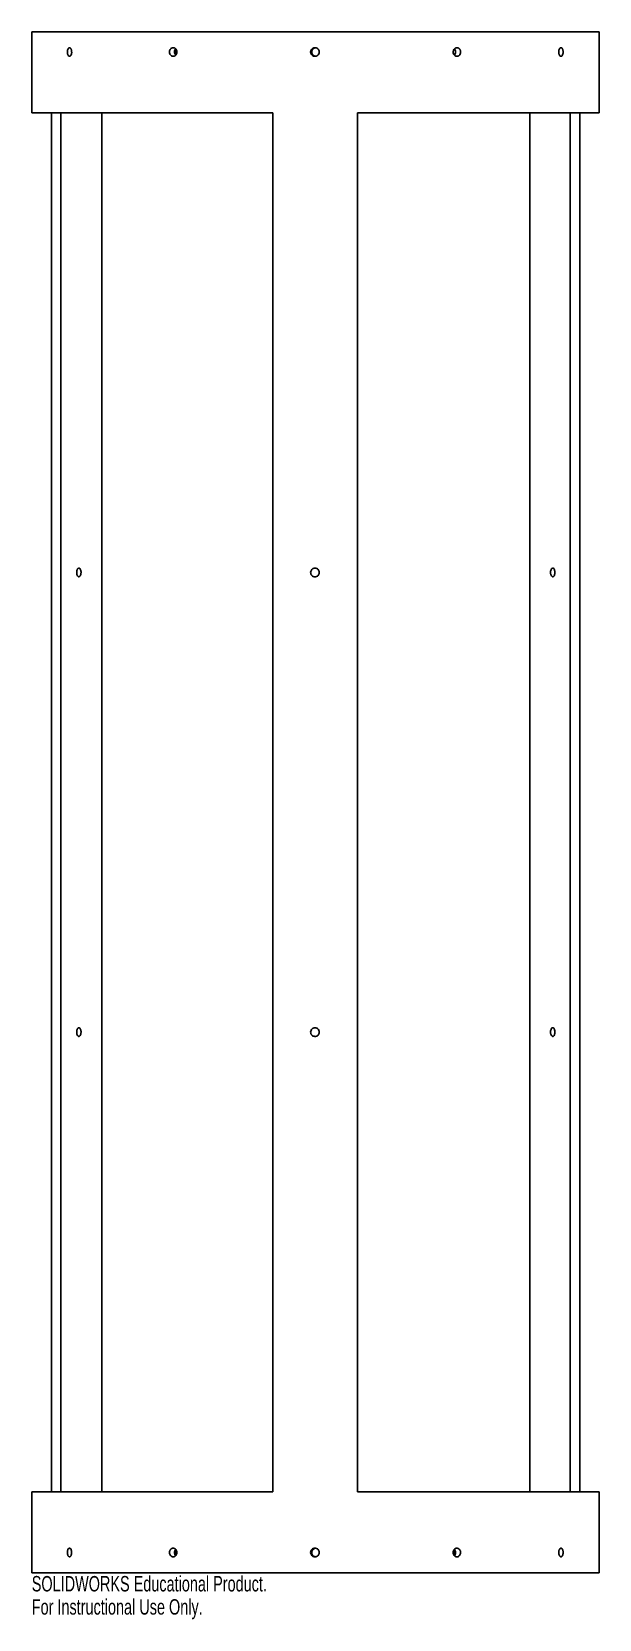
# Model space of a CAD drawing. Header units: inches. Extents: x -3.5 to 3.5, y -10.1 to 9.5.
import ezdxf

# ---------------------------------------------------------------- set-up
doc = ezdxf.new("R2010")
doc.units = ezdxf.units.IN
doc.header["$MEASUREMENT"] = 0
doc.styles.add('SLDTEXTSTYLE0', font='TXT', dxfattribs={"width": 0.7})

msp = doc.modelspace()

# ---------------------------------------------------------------- linework, layer by layer
at = {"color": 7, "linetype": 'Continuous', "lineweight": 25}
for p, q in [((-3.5, 9.505), (-3.5, 9.308)), ((-3.5, 9.505), (3.5, 9.505)), ((3.5, 9.308), (3.5, 9.505)), ((-3.5, 9.202), (-3.5, 8.505)), ((3.5, 8.505), (3.5, 9.202)), ((-0.525, 8.505), (-3.5, 8.505)), ((-3.256, 8.505), (-3.256, -8.505)), ((-3.14, 8.505), (-3.14, -8.505)), ((-2.636, 8.505), (-2.636, -8.505)), ((-0.525, 8.505), (-0.525, -8.505)), ((3.5, 8.505), (0.517, 8.505)), ((0.517, 8.505), (0.517, -8.505)), ((2.642, 8.505), (2.642, -8.505)), ((3.143, 8.505), (3.143, -8.505)), ((3.259, 8.505), (3.259, -8.505)), ((-3.5, -8.505), (-3.5, -9.202)), ((-0.525, -8.505), (-3.5, -8.505)), ((3.5, -8.505), (0.517, -8.505)), ((3.5, -9.202), (3.5, -8.505)), ((-3.5, -9.307), (-3.5, -9.505)), ((3.5, -9.505), (3.5, -9.307)), ((-3.5, -9.505), (3.5, -9.505))]:
    msp.add_line(p, q, dxfattribs=at)
for points, knots in [([(-3.5, 9.308), (-3.5, 9.308), (-3.5, 9.307), (-3.5, 9.306), (-3.5, 9.305), (-3.5, 9.303), (-3.5, 9.3), (-3.5, 9.298), (-3.5, 9.295), (-3.5, 9.292), (-3.5, 9.289), (-3.5, 9.285), (-3.5, 9.281), (-3.5, 9.277), (-3.5, 9.273), (-3.5, 9.268), (-3.5, 9.264), (-3.5, 9.26), (-3.5, 9.252), (-3.5, 9.238), (-3.5, 9.223), (-3.5, 9.212), (-3.5, 9.207), (-3.5, 9.203), (-3.5, 9.203), (-3.5, 9.202)], [0, 0, 0, 0, 0.0294716, 0.0589431, 0.0884147, 0.1178863, 0.1473579, 0.1768296, 0.2063013, 0.235773, 0.2652448, 0.2947167, 0.3241886, 0.3536606, 0.3831327, 0.4126048, 0.4420771, 0.4715494, 0.5010219, 0.5839415, 0.7498524, 0.8267537, 0.894087, 0.9518394, 1, 1, 1, 1]), ([(-3.031, 9.202), (-3.033, 9.202), (-3.035, 9.202), (-3.039, 9.202), (-3.04, 9.203), (-3.046, 9.206), (-3.049, 9.21), (-3.053, 9.218), (-3.054, 9.22), (-3.057, 9.226), (-3.058, 9.23), (-3.06, 9.24), (-3.061, 9.247), (-3.061, 9.259), (-3.06, 9.263), (-3.06, 9.27), (-3.059, 9.273), (-3.057, 9.284), (-3.055, 9.29), (-3.05, 9.297), (-3.049, 9.3), (-3.046, 9.303), (-3.044, 9.305), (-3.039, 9.308), (-3.035, 9.309), (-3.031, 9.308)], [0, 0, 0, 0, 0.0625, 0.0625, 0.125, 0.125, 0.25, 0.25, 0.3125, 0.3125, 0.375, 0.375, 0.5, 0.5, 0.5625, 0.5625, 0.625, 0.625, 0.75, 0.75, 0.8125, 0.8125, 0.875, 0.875, 1, 1, 1, 1]), ([(-3.031, 9.308), (-3.03, 9.308), (-3.029, 9.307), (-3.027, 9.306), (-3.025, 9.305), (-3.022, 9.303), (-3.02, 9.3), (-3.019, 9.298), (-3.017, 9.295), (-3.015, 9.292), (-3.014, 9.289), (-3.012, 9.285), (-3.011, 9.281), (-3.01, 9.277), (-3.009, 9.273), (-3.008, 9.268), (-3.008, 9.264), (-3.008, 9.26), (-3.007, 9.252), (-3.008, 9.238), (-3.012, 9.223), (-3.018, 9.212), (-3.023, 9.207), (-3.027, 9.203), (-3.03, 9.203), (-3.031, 9.202)], [0, 0, 0, 0, 0.0294716, 0.0589431, 0.0884147, 0.1178863, 0.1473579, 0.1768296, 0.2063013, 0.235773, 0.2652448, 0.2947167, 0.3241886, 0.3536606, 0.3831327, 0.4126048, 0.4420771, 0.4715494, 0.5010219, 0.5839415, 0.7498524, 0.8267537, 0.894087, 0.9518394, 1, 1, 1, 1]), ([(-1.75, 9.202), (-1.753, 9.202), (-1.757, 9.202), (-1.763, 9.202), (-1.766, 9.203), (-1.775, 9.206), (-1.781, 9.21), (-1.789, 9.218), (-1.791, 9.22), (-1.795, 9.226), (-1.796, 9.23), (-1.8, 9.24), (-1.802, 9.247), (-1.802, 9.259), (-1.801, 9.263), (-1.8, 9.27), (-1.799, 9.273), (-1.795, 9.284), (-1.791, 9.29), (-1.784, 9.297), (-1.781, 9.3), (-1.775, 9.303), (-1.772, 9.305), (-1.763, 9.308), (-1.757, 9.309), (-1.75, 9.308)], [0, 0, 0, 0, 0.0625, 0.0625, 0.125, 0.125, 0.25, 0.25, 0.3125, 0.3125, 0.375, 0.375, 0.5, 0.5, 0.5625, 0.5625, 0.625, 0.625, 0.75, 0.75, 0.8125, 0.8125, 0.875, 0.875, 1, 1, 1, 1]), ([(-1.75, 9.308), (-1.749, 9.308), (-1.746, 9.307), (-1.742, 9.306), (-1.739, 9.305), (-1.735, 9.303), (-1.732, 9.3), (-1.728, 9.298), (-1.725, 9.295), (-1.722, 9.292), (-1.72, 9.289), (-1.717, 9.285), (-1.715, 9.281), (-1.714, 9.277), (-1.712, 9.273), (-1.711, 9.268), (-1.71, 9.264), (-1.71, 9.26), (-1.709, 9.252), (-1.711, 9.238), (-1.718, 9.223), (-1.728, 9.212), (-1.736, 9.207), (-1.743, 9.203), (-1.748, 9.203), (-1.75, 9.202)], [0, 0, 0, 0, 0.0294716, 0.0589431, 0.0884147, 0.1178863, 0.1473579, 0.1768296, 0.2063013, 0.235773, 0.2652448, 0.2947167, 0.3241886, 0.3536606, 0.3831327, 0.4126048, 0.4420771, 0.4715494, 0.5010219, 0.5839415, 0.7498524, 0.8267537, 0.894087, 0.9518394, 1, 1, 1, 1]), ([(-1.724, 9.216), (-1.727, 9.22), (-1.734, 9.228), (-1.739, 9.244), (-1.74, 9.262), (-1.735, 9.279), (-1.729, 9.29), (-1.725, 9.294), (-1.725, 9.294)], [0, 0, 0, 0, 0.171961, 0.378892, 0.585797, 0.792681, 0.999579, 1, 1, 1, 1]), ([(-1.719, 9.285), (-1.72, 9.283), (-1.725, 9.275), (-1.728, 9.26), (-1.727, 9.242), (-1.723, 9.23), (-1.719, 9.225), (-1.719, 9.224)], [0, 0, 0, 0, 0.1490011, 0.419417, 0.6898107, 0.9601946, 1, 1, 1, 1]), ([(0, 9.202), (-0.004, 9.202), (-0.008, 9.202), (-0.015, 9.202), (-0.019, 9.203), (-0.03, 9.206), (-0.036, 9.21), (-0.045, 9.218), (-0.047, 9.22), (-0.052, 9.226), (-0.054, 9.23), (-0.058, 9.24), (-0.06, 9.247), (-0.06, 9.259), (-0.06, 9.263), (-0.058, 9.27), (-0.057, 9.273), (-0.052, 9.284), (-0.048, 9.29), (-0.039, 9.297), (-0.036, 9.3), (-0.029, 9.303), (-0.026, 9.305), (-0.015, 9.308), (-0.008, 9.309), (0, 9.308)], [0, 0, 0, 0, 0.0625, 0.0625, 0.125, 0.125, 0.25, 0.25, 0.3125, 0.3125, 0.375, 0.375, 0.5, 0.5, 0.5625, 0.5625, 0.625, 0.625, 0.75, 0.75, 0.8125, 0.8125, 0.875, 0.875, 1, 1, 1, 1]), ([(0, 9.308), (-0.006, 9.306), (-0.018, 9.304), (-0.032, 9.293), (-0.043, 9.278), (-0.047, 9.26), (-0.046, 9.242), (-0.039, 9.225), (-0.026, 9.212), (-0.012, 9.204), (-0.002, 9.203), (0.002, 9.203)], [0, 0, 0, 0, 0.115466, 0.230931, 0.346405, 0.46188, 0.577346, 0.692808, 0.808277, 0.923754, 1, 1, 1, 1]), ([(0, 9.308), (0.001, 9.308), (0.004, 9.307), (0.009, 9.306), (0.013, 9.305), (0.017, 9.303), (0.021, 9.3), (0.025, 9.298), (0.029, 9.295), (0.032, 9.292), (0.035, 9.289), (0.037, 9.285), (0.04, 9.281), (0.042, 9.277), (0.044, 9.273), (0.045, 9.268), (0.046, 9.264), (0.046, 9.26), (0.047, 9.252), (0.045, 9.238), (0.037, 9.223), (0.025, 9.212), (0.016, 9.207), (0.008, 9.203), (0.002, 9.203), (0, 9.202)], [0, 0, 0, 0, 0.0294716, 0.0589431, 0.0884147, 0.1178863, 0.1473579, 0.1768296, 0.2063013, 0.235773, 0.2652448, 0.2947167, 0.3241886, 0.3536606, 0.3831327, 0.4126048, 0.4420771, 0.4715494, 0.5010219, 0.5839415, 0.7498524, 0.8267537, 0.894087, 0.9518394, 1, 1, 1, 1]), ([(1.75, 9.202), (1.747, 9.202), (1.743, 9.202), (1.737, 9.202), (1.734, 9.203), (1.724, 9.206), (1.719, 9.21), (1.711, 9.218), (1.709, 9.22), (1.705, 9.226), (1.703, 9.23), (1.699, 9.24), (1.698, 9.247), (1.698, 9.259), (1.698, 9.263), (1.7, 9.27), (1.701, 9.273), (1.705, 9.284), (1.709, 9.29), (1.716, 9.297), (1.719, 9.3), (1.724, 9.303), (1.727, 9.305), (1.737, 9.308), (1.743, 9.309), (1.75, 9.308)], [0, 0, 0, 0, 0.0625, 0.0625, 0.125, 0.125, 0.25, 0.25, 0.3125, 0.3125, 0.375, 0.375, 0.5, 0.5, 0.5625, 0.5625, 0.625, 0.625, 0.75, 0.75, 0.8125, 0.8125, 0.875, 0.875, 1, 1, 1, 1]), ([(1.713, 9.294), (1.713, 9.293), (1.718, 9.289), (1.724, 9.278), (1.728, 9.26), (1.727, 9.242), (1.722, 9.227), (1.715, 9.219), (1.713, 9.217)], [0, 0, 0, 0, 0.034206, 0.239153, 0.444104, 0.649038, 0.853964, 1, 1, 1, 1]), ([(1.75, 9.308), (1.751, 9.308), (1.754, 9.307), (1.758, 9.306), (1.761, 9.305), (1.765, 9.303), (1.768, 9.3), (1.772, 9.298), (1.775, 9.295), (1.777, 9.292), (1.78, 9.289), (1.782, 9.285), (1.784, 9.281), (1.786, 9.277), (1.788, 9.273), (1.789, 9.268), (1.79, 9.264), (1.79, 9.26), (1.79, 9.252), (1.789, 9.238), (1.782, 9.223), (1.772, 9.212), (1.764, 9.207), (1.757, 9.203), (1.752, 9.203), (1.75, 9.202)], [0, 0, 0, 0, 0.0294716, 0.0589431, 0.0884147, 0.1178863, 0.1473579, 0.1768296, 0.2063013, 0.235773, 0.2652448, 0.2947167, 0.3241886, 0.3536606, 0.3831327, 0.4126048, 0.4420771, 0.4715494, 0.5010219, 0.5839415, 0.7498524, 0.8267537, 0.894087, 0.9518394, 1, 1, 1, 1]), ([(3.031, 9.202), (3.029, 9.202), (3.027, 9.202), (3.024, 9.202), (3.022, 9.203), (3.016, 9.206), (3.013, 9.21), (3.008, 9.218), (3.007, 9.22), (3.005, 9.226), (3.004, 9.23), (3.002, 9.24), (3.001, 9.247), (3.001, 9.259), (3.001, 9.263), (3.002, 9.27), (3.002, 9.273), (3.005, 9.284), (3.007, 9.29), (3.011, 9.297), (3.013, 9.3), (3.016, 9.303), (3.018, 9.305), (3.023, 9.308), (3.027, 9.309), (3.031, 9.308)], [0, 0, 0, 0, 0.0625, 0.0625, 0.125, 0.125, 0.25, 0.25, 0.3125, 0.3125, 0.375, 0.375, 0.5, 0.5, 0.5625, 0.5625, 0.625, 0.625, 0.75, 0.75, 0.8125, 0.8125, 0.875, 0.875, 1, 1, 1, 1]), ([(3.031, 9.308), (3.032, 9.308), (3.033, 9.307), (3.036, 9.306), (3.038, 9.305), (3.04, 9.303), (3.042, 9.3), (3.044, 9.298), (3.045, 9.295), (3.047, 9.292), (3.048, 9.289), (3.05, 9.285), (3.051, 9.281), (3.052, 9.277), (3.053, 9.273), (3.053, 9.268), (3.054, 9.264), (3.054, 9.26), (3.054, 9.252), (3.053, 9.238), (3.049, 9.223), (3.044, 9.212), (3.039, 9.207), (3.035, 9.203), (3.032, 9.203), (3.031, 9.202)], [0, 0, 0, 0, 0.029472, 0.058943, 0.088415, 0.117886, 0.147358, 0.17683, 0.206301, 0.235773, 0.265245, 0.294717, 0.324189, 0.353661, 0.383133, 0.412605, 0.442077, 0.471549, 0.501022, 0.583942, 0.749852, 0.826754, 0.894087, 0.951839, 1, 1, 1, 1]), ([(3.5, 9.202), (3.5, 9.202), (3.5, 9.202), (3.5, 9.202), (3.5, 9.203), (3.5, 9.206), (3.5, 9.21), (3.5, 9.218), (3.5, 9.22), (3.5, 9.226), (3.5, 9.23), (3.5, 9.24), (3.499, 9.247), (3.499, 9.259), (3.499, 9.263), (3.5, 9.27), (3.5, 9.273), (3.5, 9.284), (3.5, 9.29), (3.5, 9.297), (3.5, 9.3), (3.5, 9.303), (3.5, 9.305), (3.5, 9.308), (3.5, 9.309), (3.5, 9.308)], [0, 0, 0, 0, 0.0625, 0.0625, 0.125, 0.125, 0.25, 0.25, 0.3125, 0.3125, 0.375, 0.375, 0.5, 0.5, 0.5625, 0.5625, 0.625, 0.625, 0.75, 0.75, 0.8125, 0.8125, 0.875, 0.875, 1, 1, 1, 1]), ([(3.5, 9.308), (3.5, 9.308), (3.5, 9.307), (3.5, 9.306), (3.5, 9.305), (3.5, 9.303), (3.5, 9.3), (3.5, 9.298), (3.5, 9.295), (3.5, 9.292), (3.5, 9.289), (3.5, 9.285), (3.5, 9.281), (3.5, 9.277), (3.5, 9.273), (3.5, 9.268), (3.5, 9.264), (3.5, 9.26), (3.5, 9.252), (3.5, 9.238), (3.5, 9.223), (3.5, 9.212), (3.5, 9.207), (3.5, 9.203), (3.5, 9.203), (3.5, 9.202)], [0, 0, 0, 0, 0.029472, 0.058943, 0.088415, 0.117886, 0.147358, 0.17683, 0.206301, 0.235773, 0.265245, 0.294717, 0.324189, 0.353661, 0.383133, 0.412605, 0.442077, 0.471549, 0.501022, 0.583942, 0.749852, 0.826754, 0.894087, 0.951839, 1, 1, 1, 1]), ([(-2.923, 2.888), (-2.926, 2.887), (-2.93, 2.885), (-2.934, 2.88), (-2.936, 2.878), (-2.938, 2.873), (-2.939, 2.87), (-2.942, 2.862), (-2.944, 2.856), (-2.946, 2.842), (-2.946, 2.835), (-2.945, 2.825), (-2.945, 2.821), (-2.944, 2.815), (-2.943, 2.812), (-2.941, 2.803), (-2.938, 2.797), (-2.933, 2.789), (-2.93, 2.785), (-2.925, 2.783), (-2.923, 2.782), (-2.92, 2.782), (-2.918, 2.782), (-2.913, 2.783), (-2.909, 2.785), (-2.903, 2.792), (-2.9, 2.797), (-2.897, 2.805), (-2.896, 2.808), (-2.895, 2.814), (-2.894, 2.818), (-2.893, 2.824), (-2.893, 2.828), (-2.892, 2.835), (-2.892, 2.838), (-2.893, 2.849), (-2.894, 2.855), (-2.897, 2.864), (-2.898, 2.867), (-2.9, 2.872), (-2.902, 2.875), (-2.906, 2.881), (-2.909, 2.885), (-2.916, 2.888), (-2.919, 2.889), (-2.923, 2.888)], [0, 0, 0, 0, 0.0625, 0.0625, 0.09375, 0.09375, 0.125, 0.125, 0.1875, 0.1875, 0.25, 0.25, 0.28125, 0.28125, 0.3125, 0.3125, 0.375, 0.375, 0.4375, 0.4375, 0.46875, 0.46875, 0.5, 0.5, 0.5625, 0.5625, 0.625, 0.625, 0.65625, 0.65625, 0.6875, 0.6875, 0.71875, 0.71875, 0.75, 0.75, 0.8125, 0.8125, 0.84375, 0.84375, 0.875, 0.875, 0.9375, 0.9375, 1, 1, 1, 1]), ([(-0.06, 2.835), (-0.06, 2.828), (-0.059, 2.821), (-0.055, 2.811), (-0.053, 2.808), (-0.049, 2.803), (-0.047, 2.8), (-0.039, 2.792), (-0.033, 2.788), (-0.021, 2.783), (-0.014, 2.782), (-0.003, 2.782), (0, 2.782), (0.007, 2.783), (0.01, 2.784), (0.02, 2.788), (0.026, 2.792), (0.036, 2.802), (0.04, 2.808), (0.044, 2.818), (0.045, 2.821), (0.046, 2.828), (0.047, 2.832), (0.047, 2.842), (0.045, 2.849), (0.04, 2.862), (0.036, 2.868), (0.029, 2.875), (0.026, 2.877), (0.02, 2.881), (0.017, 2.883), (0.011, 2.886), (0.007, 2.887), (0, 2.888), (-0.003, 2.888), (-0.014, 2.888), (-0.021, 2.887), (-0.03, 2.883), (-0.033, 2.881), (-0.039, 2.877), (-0.042, 2.875), (-0.049, 2.868), (-0.053, 2.862), (-0.058, 2.849), (-0.06, 2.842), (-0.06, 2.835)], [0, 0, 0, 0, 0.0625, 0.0625, 0.09375, 0.09375, 0.125, 0.125, 0.1875, 0.1875, 0.25, 0.25, 0.28125, 0.28125, 0.3125, 0.3125, 0.375, 0.375, 0.4375, 0.4375, 0.46875, 0.46875, 0.5, 0.5, 0.5625, 0.5625, 0.625, 0.625, 0.65625, 0.65625, 0.6875, 0.6875, 0.71875, 0.71875, 0.75, 0.75, 0.8125, 0.8125, 0.84375, 0.84375, 0.875, 0.875, 0.9375, 0.9375, 1, 1, 1, 1]), ([(2.923, 2.888), (2.919, 2.887), (2.916, 2.885), (2.911, 2.88), (2.91, 2.878), (2.907, 2.873), (2.906, 2.87), (2.903, 2.862), (2.901, 2.856), (2.899, 2.842), (2.899, 2.835), (2.9, 2.825), (2.9, 2.821), (2.901, 2.815), (2.902, 2.812), (2.905, 2.803), (2.907, 2.797), (2.913, 2.789), (2.916, 2.785), (2.921, 2.783), (2.923, 2.782), (2.926, 2.782), (2.928, 2.782), (2.933, 2.783), (2.936, 2.785), (2.942, 2.792), (2.945, 2.797), (2.948, 2.805), (2.949, 2.808), (2.95, 2.814), (2.951, 2.818), (2.952, 2.824), (2.952, 2.828), (2.952, 2.835), (2.952, 2.838), (2.952, 2.849), (2.951, 2.855), (2.948, 2.864), (2.947, 2.867), (2.945, 2.872), (2.944, 2.875), (2.94, 2.881), (2.936, 2.885), (2.93, 2.888), (2.926, 2.889), (2.923, 2.888)], [0, 0, 0, 0, 0.0625, 0.0625, 0.09375, 0.09375, 0.125, 0.125, 0.1875, 0.1875, 0.25, 0.25, 0.28125, 0.28125, 0.3125, 0.3125, 0.375, 0.375, 0.4375, 0.4375, 0.46875, 0.46875, 0.5, 0.5, 0.5625, 0.5625, 0.625, 0.625, 0.65625, 0.65625, 0.6875, 0.6875, 0.71875, 0.71875, 0.75, 0.75, 0.8125, 0.8125, 0.84375, 0.84375, 0.875, 0.875, 0.9375, 0.9375, 1, 1, 1, 1]), ([(-2.923, -2.782), (-2.926, -2.783), (-2.93, -2.785), (-2.934, -2.79), (-2.936, -2.792), (-2.938, -2.797), (-2.939, -2.8), (-2.942, -2.808), (-2.944, -2.814), (-2.946, -2.828), (-2.946, -2.835), (-2.945, -2.845), (-2.945, -2.849), (-2.944, -2.855), (-2.943, -2.858), (-2.941, -2.867), (-2.938, -2.873), (-2.933, -2.881), (-2.93, -2.885), (-2.925, -2.887), (-2.923, -2.888), (-2.92, -2.888), (-2.918, -2.888), (-2.913, -2.887), (-2.909, -2.885), (-2.903, -2.878), (-2.9, -2.873), (-2.897, -2.865), (-2.896, -2.862), (-2.895, -2.856), (-2.894, -2.852), (-2.893, -2.846), (-2.893, -2.842), (-2.892, -2.835), (-2.892, -2.832), (-2.893, -2.821), (-2.894, -2.815), (-2.897, -2.806), (-2.898, -2.803), (-2.9, -2.798), (-2.902, -2.795), (-2.906, -2.789), (-2.909, -2.785), (-2.916, -2.782), (-2.919, -2.781), (-2.923, -2.782)], [0, 0, 0, 0, 0.0625, 0.0625, 0.09375, 0.09375, 0.125, 0.125, 0.1875, 0.1875, 0.25, 0.25, 0.28125, 0.28125, 0.3125, 0.3125, 0.375, 0.375, 0.4375, 0.4375, 0.46875, 0.46875, 0.5, 0.5, 0.5625, 0.5625, 0.625, 0.625, 0.65625, 0.65625, 0.6875, 0.6875, 0.71875, 0.71875, 0.75, 0.75, 0.8125, 0.8125, 0.84375, 0.84375, 0.875, 0.875, 0.9375, 0.9375, 1, 1, 1, 1]), ([(-0.06, -2.835), (-0.06, -2.842), (-0.059, -2.849), (-0.055, -2.859), (-0.053, -2.862), (-0.049, -2.867), (-0.047, -2.87), (-0.039, -2.878), (-0.033, -2.882), (-0.021, -2.887), (-0.014, -2.888), (-0.003, -2.888), (0, -2.888), (0.007, -2.887), (0.01, -2.886), (0.02, -2.882), (0.026, -2.878), (0.036, -2.868), (0.04, -2.862), (0.044, -2.852), (0.045, -2.849), (0.046, -2.842), (0.047, -2.838), (0.047, -2.828), (0.045, -2.821), (0.04, -2.808), (0.036, -2.802), (0.029, -2.795), (0.026, -2.793), (0.02, -2.789), (0.017, -2.787), (0.011, -2.784), (0.007, -2.783), (0, -2.782), (-0.003, -2.782), (-0.014, -2.782), (-0.021, -2.783), (-0.03, -2.787), (-0.033, -2.789), (-0.039, -2.793), (-0.042, -2.795), (-0.049, -2.802), (-0.053, -2.808), (-0.058, -2.821), (-0.06, -2.828), (-0.06, -2.835)], [0, 0, 0, 0, 0.0625, 0.0625, 0.09375, 0.09375, 0.125, 0.125, 0.1875, 0.1875, 0.25, 0.25, 0.28125, 0.28125, 0.3125, 0.3125, 0.375, 0.375, 0.4375, 0.4375, 0.46875, 0.46875, 0.5, 0.5, 0.5625, 0.5625, 0.625, 0.625, 0.65625, 0.65625, 0.6875, 0.6875, 0.71875, 0.71875, 0.75, 0.75, 0.8125, 0.8125, 0.84375, 0.84375, 0.875, 0.875, 0.9375, 0.9375, 1, 1, 1, 1]), ([(2.923, -2.782), (2.919, -2.783), (2.916, -2.785), (2.911, -2.79), (2.91, -2.792), (2.907, -2.797), (2.906, -2.8), (2.903, -2.808), (2.901, -2.814), (2.899, -2.828), (2.899, -2.835), (2.9, -2.845), (2.9, -2.849), (2.901, -2.855), (2.902, -2.858), (2.905, -2.867), (2.907, -2.873), (2.913, -2.881), (2.916, -2.885), (2.921, -2.887), (2.923, -2.888), (2.926, -2.888), (2.928, -2.888), (2.933, -2.887), (2.936, -2.885), (2.942, -2.878), (2.945, -2.873), (2.948, -2.865), (2.949, -2.862), (2.95, -2.856), (2.951, -2.852), (2.952, -2.846), (2.952, -2.842), (2.952, -2.835), (2.952, -2.832), (2.952, -2.821), (2.951, -2.815), (2.948, -2.806), (2.947, -2.803), (2.945, -2.798), (2.944, -2.795), (2.94, -2.789), (2.936, -2.785), (2.93, -2.782), (2.926, -2.781), (2.923, -2.782)], [0, 0, 0, 0, 0.0625, 0.0625, 0.09375, 0.09375, 0.125, 0.125, 0.1875, 0.1875, 0.25, 0.25, 0.28125, 0.28125, 0.3125, 0.3125, 0.375, 0.375, 0.4375, 0.4375, 0.46875, 0.46875, 0.5, 0.5, 0.5625, 0.5625, 0.625, 0.625, 0.65625, 0.65625, 0.6875, 0.6875, 0.71875, 0.71875, 0.75, 0.75, 0.8125, 0.8125, 0.84375, 0.84375, 0.875, 0.875, 0.9375, 0.9375, 1, 1, 1, 1]), ([(-3.5, -9.202), (-3.5, -9.203), (-3.5, -9.206), (-3.5, -9.217), (-3.5, -9.232), (-3.5, -9.249), (-3.5, -9.267), (-3.5, -9.284), (-3.5, -9.298), (-3.5, -9.306), (-3.5, -9.307), (-3.5, -9.307)], [0, 0, 0, 0, 0.113397, 0.23019, 0.346993, 0.463798, 0.580595, 0.697387, 0.814187, 0.930994, 1, 1, 1, 1]), ([(-3.061, -9.255), (-3.061, -9.248), (-3.06, -9.241), (-3.058, -9.231), (-3.057, -9.228), (-3.055, -9.223), (-3.054, -9.22), (-3.051, -9.212), (-3.048, -9.208), (-3.041, -9.203), (-3.038, -9.202), (-3.033, -9.202), (-3.031, -9.202), (-3.028, -9.203), (-3.026, -9.204), (-3.021, -9.208), (-3.018, -9.212), (-3.013, -9.222), (-3.011, -9.228), (-3.009, -9.238), (-3.008, -9.241), (-3.008, -9.248), (-3.008, -9.252), (-3.008, -9.262), (-3.008, -9.269), (-3.011, -9.282), (-3.013, -9.288), (-3.017, -9.295), (-3.018, -9.297), (-3.021, -9.301), (-3.023, -9.303), (-3.026, -9.306), (-3.028, -9.307), (-3.031, -9.308), (-3.033, -9.308), (-3.038, -9.308), (-3.041, -9.307), (-3.046, -9.303), (-3.048, -9.301), (-3.05, -9.297), (-3.052, -9.295), (-3.055, -9.288), (-3.057, -9.282), (-3.06, -9.269), (-3.061, -9.262), (-3.061, -9.255)], [0, 0, 0, 0, 0.0625, 0.0625, 0.09375, 0.09375, 0.125, 0.125, 0.1875, 0.1875, 0.25, 0.25, 0.28125, 0.28125, 0.3125, 0.3125, 0.375, 0.375, 0.4375, 0.4375, 0.46875, 0.46875, 0.5, 0.5, 0.5625, 0.5625, 0.625, 0.625, 0.65625, 0.65625, 0.6875, 0.6875, 0.71875, 0.71875, 0.75, 0.75, 0.8125, 0.8125, 0.84375, 0.84375, 0.875, 0.875, 0.9375, 0.9375, 1, 1, 1, 1]), ([(-1.802, -9.255), (-1.802, -9.248), (-1.8, -9.241), (-1.797, -9.231), (-1.796, -9.228), (-1.792, -9.223), (-1.79, -9.22), (-1.784, -9.212), (-1.779, -9.208), (-1.768, -9.203), (-1.762, -9.202), (-1.753, -9.202), (-1.75, -9.202), (-1.744, -9.203), (-1.741, -9.204), (-1.733, -9.208), (-1.727, -9.212), (-1.719, -9.222), (-1.715, -9.228), (-1.712, -9.238), (-1.711, -9.241), (-1.71, -9.248), (-1.709, -9.252), (-1.709, -9.262), (-1.711, -9.269), (-1.715, -9.282), (-1.719, -9.288), (-1.725, -9.295), (-1.728, -9.297), (-1.733, -9.301), (-1.735, -9.303), (-1.741, -9.306), (-1.744, -9.307), (-1.75, -9.308), (-1.753, -9.308), (-1.762, -9.308), (-1.768, -9.307), (-1.776, -9.303), (-1.779, -9.301), (-1.784, -9.297), (-1.786, -9.295), (-1.792, -9.288), (-1.796, -9.282), (-1.8, -9.269), (-1.802, -9.262), (-1.802, -9.255)], [0, 0, 0, 0, 0.0625, 0.0625, 0.09375, 0.09375, 0.125, 0.125, 0.1875, 0.1875, 0.25, 0.25, 0.28125, 0.28125, 0.3125, 0.3125, 0.375, 0.375, 0.4375, 0.4375, 0.46875, 0.46875, 0.5, 0.5, 0.5625, 0.5625, 0.625, 0.625, 0.65625, 0.65625, 0.6875, 0.6875, 0.71875, 0.71875, 0.75, 0.75, 0.8125, 0.8125, 0.84375, 0.84375, 0.875, 0.875, 0.9375, 0.9375, 1, 1, 1, 1]), ([(-0.06, -9.255), (-0.06, -9.248), (-0.059, -9.241), (-0.055, -9.231), (-0.053, -9.228), (-0.049, -9.223), (-0.047, -9.22), (-0.039, -9.212), (-0.033, -9.208), (-0.021, -9.203), (-0.014, -9.202), (-0.003, -9.202), (0, -9.202), (0.007, -9.203), (0.01, -9.204), (0.02, -9.208), (0.026, -9.212), (0.036, -9.222), (0.04, -9.228), (0.044, -9.238), (0.045, -9.241), (0.046, -9.248), (0.047, -9.252), (0.047, -9.262), (0.045, -9.269), (0.04, -9.282), (0.036, -9.288), (0.029, -9.295), (0.026, -9.297), (0.02, -9.301), (0.017, -9.303), (0.011, -9.306), (0.007, -9.307), (0, -9.308), (-0.003, -9.308), (-0.014, -9.308), (-0.021, -9.307), (-0.03, -9.303), (-0.033, -9.301), (-0.039, -9.297), (-0.042, -9.295), (-0.049, -9.288), (-0.053, -9.282), (-0.058, -9.269), (-0.06, -9.262), (-0.06, -9.255)], [0, 0, 0, 0, 0.0625, 0.0625, 0.09375, 0.09375, 0.125, 0.125, 0.1875, 0.1875, 0.25, 0.25, 0.28125, 0.28125, 0.3125, 0.3125, 0.375, 0.375, 0.4375, 0.4375, 0.46875, 0.46875, 0.5, 0.5, 0.5625, 0.5625, 0.625, 0.625, 0.65625, 0.65625, 0.6875, 0.6875, 0.71875, 0.71875, 0.75, 0.75, 0.8125, 0.8125, 0.84375, 0.84375, 0.875, 0.875, 0.9375, 0.9375, 1, 1, 1, 1]), ([(0, -9.308), (-0.005, -9.307), (-0.017, -9.304), (-0.032, -9.293), (-0.042, -9.279), (-0.047, -9.261), (-0.046, -9.243), (-0.039, -9.226), (-0.027, -9.213), (-0.013, -9.205), (-0.004, -9.203), (0, -9.202)], [0, 0, 0, 0, 0.110532, 0.227149, 0.343778, 0.46041, 0.577032, 0.69365, 0.810275, 0.926908, 1, 1, 1, 1]), ([(1.698, -9.255), (1.698, -9.248), (1.699, -9.241), (1.703, -9.231), (1.704, -9.228), (1.707, -9.223), (1.709, -9.22), (1.716, -9.212), (1.721, -9.208), (1.732, -9.203), (1.738, -9.202), (1.747, -9.202), (1.75, -9.202), (1.756, -9.203), (1.759, -9.204), (1.767, -9.208), (1.772, -9.212), (1.781, -9.222), (1.784, -9.228), (1.788, -9.238), (1.789, -9.241), (1.79, -9.248), (1.79, -9.252), (1.79, -9.262), (1.789, -9.269), (1.784, -9.282), (1.781, -9.288), (1.775, -9.295), (1.772, -9.297), (1.767, -9.301), (1.765, -9.303), (1.759, -9.306), (1.756, -9.307), (1.75, -9.308), (1.747, -9.308), (1.738, -9.308), (1.732, -9.307), (1.724, -9.303), (1.721, -9.301), (1.716, -9.297), (1.714, -9.295), (1.707, -9.288), (1.704, -9.282), (1.699, -9.269), (1.698, -9.262), (1.698, -9.255)], [0, 0, 0, 0, 0.0625, 0.0625, 0.09375, 0.09375, 0.125, 0.125, 0.1875, 0.1875, 0.25, 0.25, 0.28125, 0.28125, 0.3125, 0.3125, 0.375, 0.375, 0.4375, 0.4375, 0.46875, 0.46875, 0.5, 0.5, 0.5625, 0.5625, 0.625, 0.625, 0.65625, 0.65625, 0.6875, 0.6875, 0.71875, 0.71875, 0.75, 0.75, 0.8125, 0.8125, 0.84375, 0.84375, 0.875, 0.875, 0.9375, 0.9375, 1, 1, 1, 1]), ([(3.001, -9.255), (3.001, -9.248), (3.001, -9.241), (3.003, -9.231), (3.004, -9.228), (3.006, -9.223), (3.007, -9.22), (3.011, -9.212), (3.014, -9.208), (3.021, -9.203), (3.024, -9.202), (3.029, -9.202), (3.031, -9.202), (3.035, -9.203), (3.036, -9.204), (3.041, -9.208), (3.044, -9.212), (3.049, -9.222), (3.051, -9.228), (3.053, -9.238), (3.053, -9.241), (3.054, -9.248), (3.054, -9.252), (3.054, -9.262), (3.053, -9.269), (3.051, -9.282), (3.049, -9.288), (3.045, -9.295), (3.044, -9.297), (3.041, -9.301), (3.04, -9.303), (3.036, -9.306), (3.035, -9.307), (3.031, -9.308), (3.03, -9.308), (3.024, -9.308), (3.021, -9.307), (3.016, -9.303), (3.014, -9.301), (3.011, -9.297), (3.01, -9.295), (3.006, -9.288), (3.004, -9.282), (3.001, -9.269), (3.001, -9.262), (3.001, -9.255)], [0, 0, 0, 0, 0.0625, 0.0625, 0.09375, 0.09375, 0.125, 0.125, 0.1875, 0.1875, 0.25, 0.25, 0.28125, 0.28125, 0.3125, 0.3125, 0.375, 0.375, 0.4375, 0.4375, 0.46875, 0.46875, 0.5, 0.5, 0.5625, 0.5625, 0.625, 0.625, 0.65625, 0.65625, 0.6875, 0.6875, 0.71875, 0.71875, 0.75, 0.75, 0.8125, 0.8125, 0.84375, 0.84375, 0.875, 0.875, 0.9375, 0.9375, 1, 1, 1, 1]), ([(3.499, -9.255), (3.499, -9.25), (3.499, -9.245), (3.5, -9.236), (3.5, -9.231), (3.5, -9.219), (3.5, -9.212), (3.5, -9.203), (3.5, -9.201), (3.5, -9.203), (3.5, -9.206), (3.5, -9.217), (3.5, -9.225), (3.5, -9.243), (3.5, -9.253), (3.5, -9.272), (3.5, -9.282), (3.5, -9.293), (3.5, -9.296), (3.5, -9.302), (3.5, -9.304), (3.5, -9.305)], [0, 0, 0, 0, 0.0625, 0.0625, 0.125, 0.125, 0.25, 0.25, 0.375, 0.375, 0.5, 0.5, 0.625, 0.625, 0.75, 0.75, 0.875, 0.875, 0.9375, 0.9375, 1, 1, 1, 1]), ([(-1.724, -9.217), (-1.726, -9.218), (-1.731, -9.223), (-1.737, -9.237), (-1.74, -9.254), (-1.737, -9.272), (-1.732, -9.286), (-1.726, -9.291), (-1.724, -9.293)], [0, 0, 0, 0, 0.083951, 0.290149, 0.496333, 0.702489, 0.908643, 1, 1, 1, 1]), ([(-1.718, -9.286), (-1.72, -9.283), (-1.725, -9.276), (-1.728, -9.261), (-1.727, -9.243), (-1.724, -9.23), (-1.719, -9.225), (-1.719, -9.224)], [0, 0, 0, 0, 0.139531, 0.409803, 0.680052, 0.95029, 1, 1, 1, 1]), ([(1.719, -9.224), (1.717, -9.227), (1.712, -9.234), (1.709, -9.249), (1.71, -9.267), (1.714, -9.28), (1.718, -9.285), (1.718, -9.286)], [0, 0, 0, 0, 0.1462556, 0.4167229, 0.68717, 0.9576071, 1, 1, 1, 1]), ([(1.713, -9.294), (1.713, -9.293), (1.718, -9.29), (1.724, -9.278), (1.728, -9.261), (1.727, -9.243), (1.722, -9.227), (1.716, -9.22), (1.713, -9.217)], [0, 0, 0, 0, 0.018219, 0.224843, 0.431472, 0.638085, 0.844689, 1, 1, 1, 1]), ([(3.5, -9.307), (3.5, -9.308), (3.5, -9.309), (3.5, -9.306), (3.5, -9.297), (3.5, -9.283), (3.499, -9.268), (3.499, -9.259), (3.499, -9.255)], [0, 0, 0, 0, 0.081256, 0.279817, 0.478384, 0.676973, 0.875568, 1, 1, 1, 1])]:
    msp.add_open_spline(points, degree=3, knots=knots, dxfattribs=at)

# ---------------------------------------------------------------- texts
at = {"color": 7, "linetype": 'Continuous', "char_height": 0.1903, "attachment_point": 1, "style": 'SLDTEXTSTYLE0'}
for s, insert in [('SOLIDWORKS Educational Product.', (-3.5, -9.545)), ('For Instructional Use Only.', (-3.5, -9.831))]:
    msp.add_mtext(s, dxfattribs=dict(at, insert=insert))

doc.saveas('drawing.dxf')
